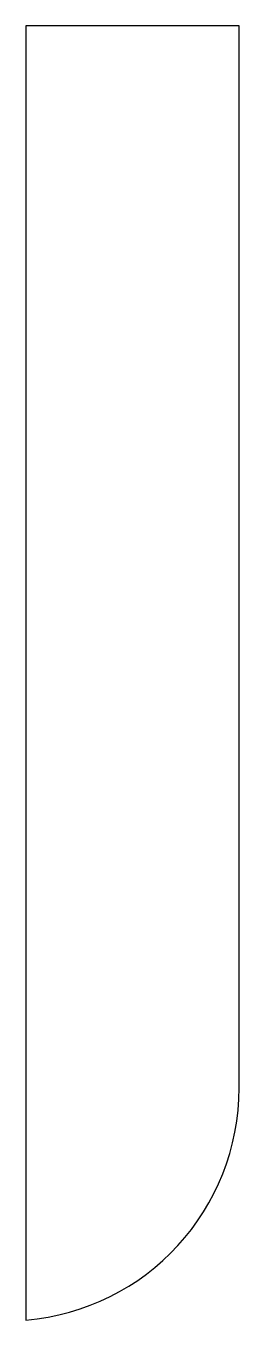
# Model space of a CAD drawing. Extents: x 11587 to 11603.5, y 17142.1 to 17242.
import ezdxf

# ---------------------------------------------------------------- set-up
doc = ezdxf.new("R2010")
doc.units = 0
doc.layers.get('0').update_dxf_attribs({"linetype": 'CONTINUOUS'})

msp = doc.modelspace()

# ---------------------------------------------------------------- linework, layer by layer
at = {"linetype": 'CONTINUOUS'}
for p, q in [((11603.51, 17242.05), (11587.01, 17242.05)), ((11587.01, 17242.05), (11587.01, 17142.11)), ((11603.51, 17160.05), (11603.51, 17242.05))]:
    msp.add_line(p, q, dxfattribs=at)
msp.add_arc((11585.51, 17160.047), 18, 274.78019, 0.0083, dxfattribs=at)

doc.saveas('drawing.dxf')
